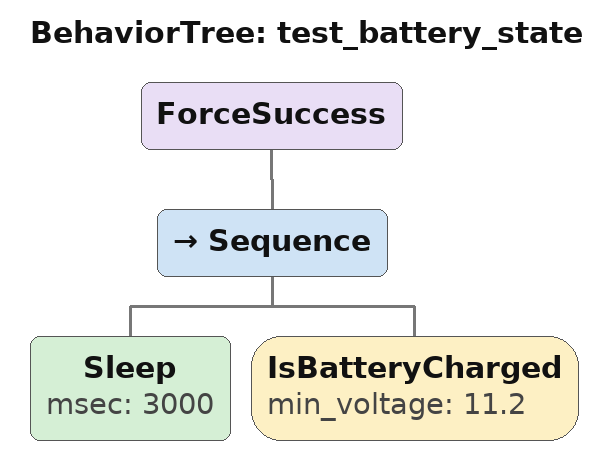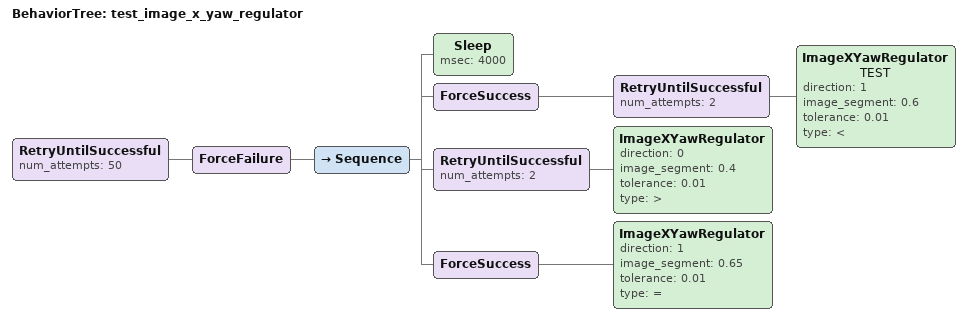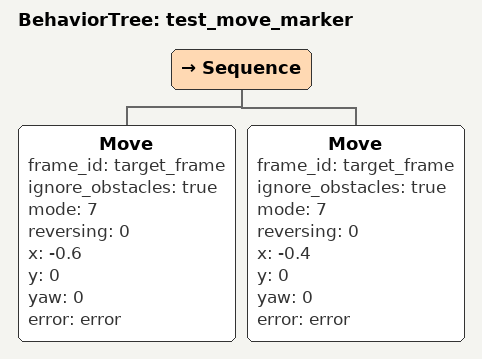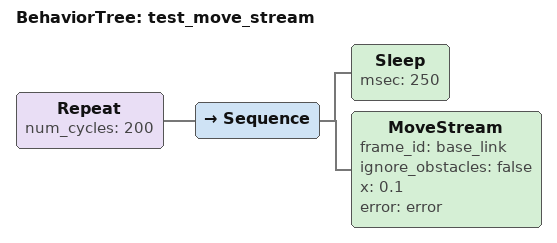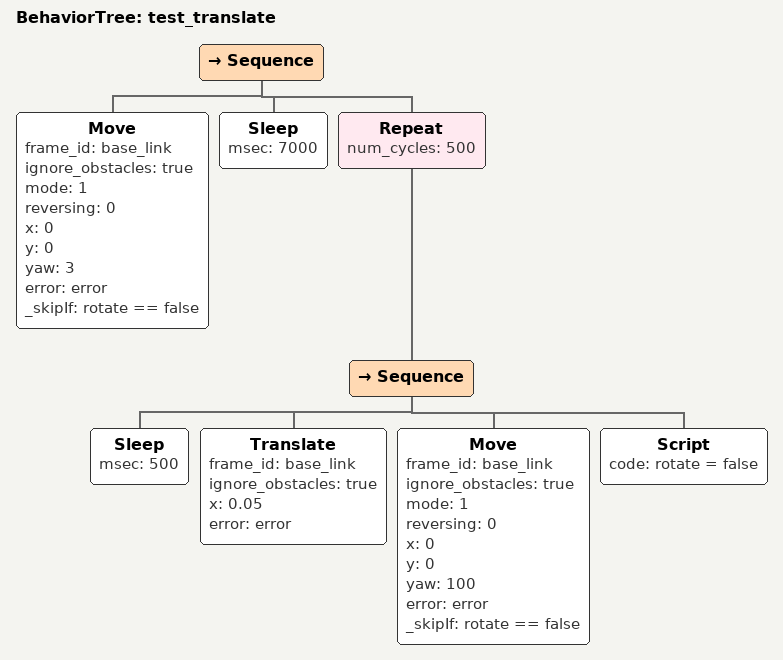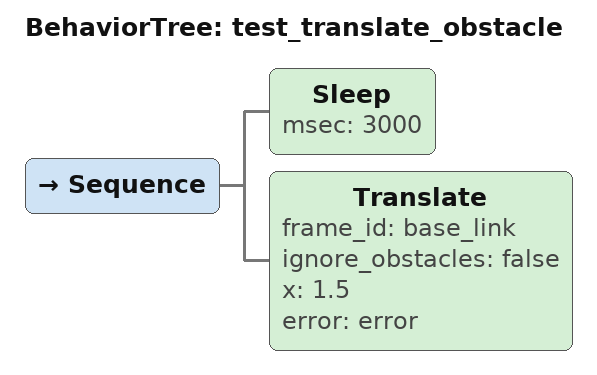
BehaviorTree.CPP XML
<?xml version="1.0" encoding="UTF-8"?>
<root BTCPP_format="4">
  <BehaviorTree ID="test_battery_state">
    <ForceSuccess>
      <Sequence>
        <Sleep msec="3000"/>
        <IsBatteryCharged min_voltage="11.2"/>
      </Sequence>
    </ForceSuccess>
  </BehaviorTree>

  <BehaviorTree ID="test_image_x_yaw_regulator">
    <RetryUntilSuccessful num_attempts="50">
      <ForceFailure>
        <Sequence>
          <Sleep msec="4000"/>
          <ForceSuccess>
            <RetryUntilSuccessful num_attempts="2">
              <ImageXYawRegulator name="TEST"
                                  direction="1"
                                  image_segment="0.6"
                                  tolerance="0.01"
                                  type="&lt;"/>
            </RetryUntilSuccessful>
          </ForceSuccess>
          <RetryUntilSuccessful num_attempts="2">
            <ImageXYawRegulator direction="0"
                                image_segment="0.4"
                                tolerance="0.01"
                                type="&gt;"/>
          </RetryUntilSuccessful>
          <ForceSuccess>
            <ImageXYawRegulator direction="1"
                                image_segment="0.65"
                                tolerance="0.01"
                                type="="/>
          </ForceSuccess>
        </Sequence>
      </ForceFailure>
    </RetryUntilSuccessful>
  </BehaviorTree>

  <BehaviorTree ID="test_move_marker">
    <Sequence>
      <Move frame_id="target_frame"
            ignore_obstacles="true"
            mode="7"
            reversing="0"
            x="-0.6"
            y="0"
            yaw="0"
            error="error"/>
      <Move frame_id="target_frame"
            ignore_obstacles="true"
            mode="7"
            reversing="0"
            x="-0.4"
            y="0"
            yaw="0"
            error="error"/>
    </Sequence>
  </BehaviorTree>

  <BehaviorTree ID="test_move_stream">
    <Repeat num_cycles="200">
      <Sequence>
        <Sleep msec="250"/>
        <MoveStream frame_id="base_link"
                    ignore_obstacles="false"
                    x="0.1"
                    error="error"/>
      </Sequence>
    </Repeat>
  </BehaviorTree>

  <BehaviorTree ID="test_translate">
    <Sequence>
      <Move frame_id="base_link"
            ignore_obstacles="true"
            mode="1"
            reversing="0"
            x="0"
            y="0"
            yaw="3"
            error="error"
            _skipIf="rotate == false"/>
      <Sleep msec="7000"/>
      <Repeat num_cycles="500">
        <Sequence>
          <Sleep msec="500"/>
          <Translate frame_id="base_link"
                     ignore_obstacles="true"
                     x="0.05"
                     error="error"/>
          <Move frame_id="base_link"
                ignore_obstacles="true"
                mode="1"
                reversing="0"
                x="0"
                y="0"
                yaw="100"
                error="error"
                _skipIf="rotate == false"/>
          <Script code="rotate = false"/>
        </Sequence>
      </Repeat>
    </Sequence>
  </BehaviorTree>

  <BehaviorTree ID="test_translate_obstacle">
    <Sequence>
      <Sleep msec="3000"/>
      <Translate frame_id="base_link"
                 ignore_obstacles="false"
                 x="1.5"
                 error="error"/>
    </Sequence>
  </BehaviorTree>

</root>
